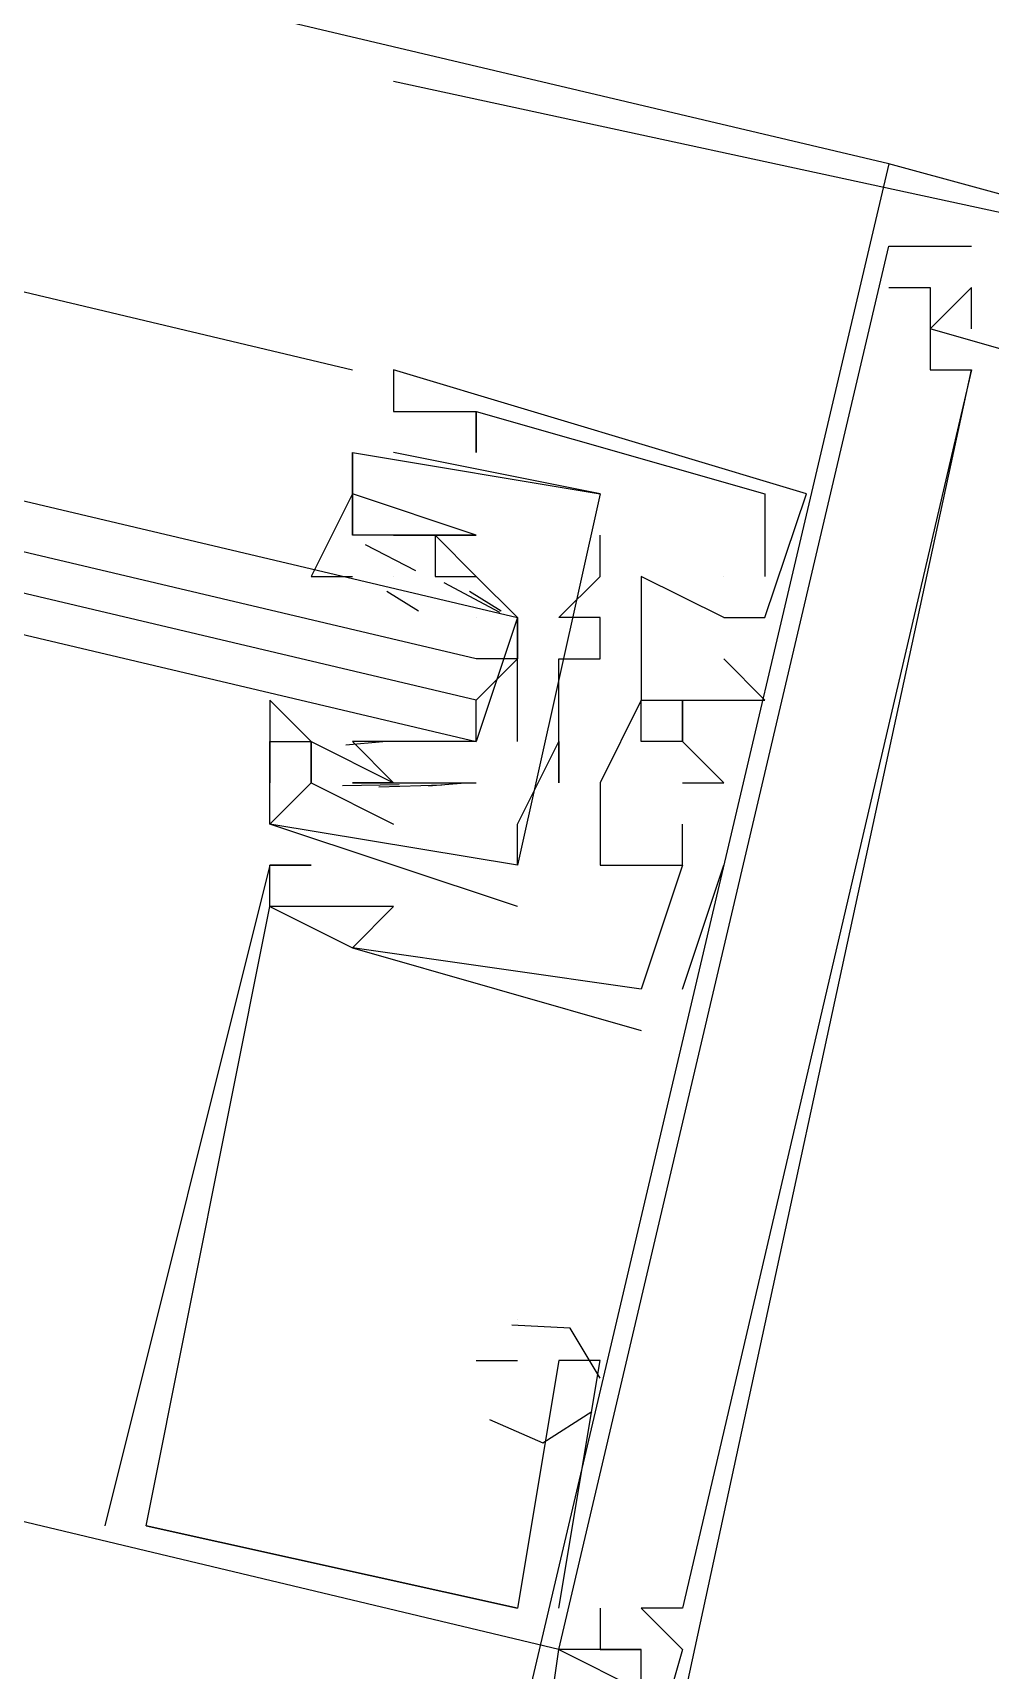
# Model space of a CAD drawing. Header units: feet. Extents: x -84 to 198, y -22 to 181.
# Drawn here: x 110.617 to 110.926, y 139.038 to 139.567 of the extents above; entities that cross this region are included whole.
import ezdxf

# ---------------------------------------------------------------- set-up
doc = ezdxf.new("R2010")
doc.units = ezdxf.units.FT
doc.layers.add('A-LINEA', color=7, linetype='CONTINUOUS')

msp = doc.modelspace()

# ---------------------------------------------------------------- linework, layer by layer
at = {"layer": 'A-LINEA'}
for p, q in [((110.8933, 139.5244), (103.7733, 141.2044)), ((110.8933, 139.5244), (103.7733, 141.2044)), ((109.0933, 139.8444), (110.72, 139.4578)), ((109.0933, 139.8444), (110.72, 139.4578)), ((110.7333, 139.5511), (111.2267, 139.4444)), ((110.7333, 139.5511), (111.2267, 139.4444)), ((110.8933, 139.5244), (110.8933, 139.5244)), ((110.8933, 139.5244), (110.8933, 139.5244)), ((110.8933, 139.5244), (110.8933, 139.5244)), ((110.8933, 139.5244), (110.8933, 139.5244)), ((110.8933, 139.5244), (110.8933, 139.5244)), ((110.8933, 139.5244), (110.8933, 139.5244)), ((110.8933, 139.4978), (110.92, 139.4978)), ((110.8933, 139.4978), (110.92, 139.4978)), ((110.8933, 139.4978), (110.92, 139.4978)), ((110.8933, 139.4978), (110.92, 139.4978)), ((110.8933, 139.4978), (110.92, 139.4978)), ((110.8933, 139.4978), (110.92, 139.4978)), ((110.9067, 139.4978), (110.9067, 139.4978)), ((110.9067, 139.4978), (110.9067, 139.4978)), ((110.9067, 139.4978), (110.9067, 139.4978)), ((110.9067, 139.4978), (110.9067, 139.4978)), ((110.9067, 139.4978), (110.9067, 139.4978)), ((110.9067, 139.4978), (110.9067, 139.4978)), ((110.9067, 139.4978), (110.9067, 139.4978)), ((110.9067, 139.4978), (110.9067, 139.4978)), ((110.92, 139.4978), (110.92, 139.4978)), ((110.92, 139.4978), (110.92, 139.4978)), ((110.92, 139.4978), (110.92, 139.4978)), ((110.92, 139.4978), (110.92, 139.4978)), ((110.92, 139.4978), (110.92, 139.4978)), ((110.92, 139.4978), (110.92, 139.4978)), ((110.8933, 139.4844), (110.8933, 139.4844)), ((110.8933, 139.4844), (110.8933, 139.4844)), ((110.8933, 139.4844), (110.8933, 139.4844)), ((110.8933, 139.4844), (110.8933, 139.4844)), ((110.9067, 139.4844), (110.9067, 139.4844)), ((110.9067, 139.4844), (110.9067, 139.4844)), ((110.9067, 139.4844), (110.9067, 139.4844)), ((110.9067, 139.4844), (110.9067, 139.4844)), ((110.9067, 139.4844), (110.9067, 139.4844)), ((110.9067, 139.4844), (110.9067, 139.4844)), ((110.9067, 139.4844), (110.9067, 139.4844)), ((110.9067, 139.4844), (110.9067, 139.4844)), ((110.92, 139.4844), (110.92, 139.4844)), ((110.92, 139.4844), (110.92, 139.4844)), ((110.92, 139.4844), (110.92, 139.4844)), ((110.92, 139.4844), (110.92, 139.4844)), ((110.92, 139.4844), (110.92, 139.4844)), ((110.92, 139.4844), (110.92, 139.4844)), ((110.92, 139.4844), (110.92, 139.4844)), ((110.92, 139.4844), (110.92, 139.4844)), ((110.92, 139.4844), (110.92, 139.4844)), ((110.92, 139.4844), (110.92, 139.4844)), ((110.92, 139.4844), (110.92, 139.4844)), ((110.92, 139.4844), (110.92, 139.4844)), ((110.92, 139.4844), (110.92, 139.4844)), ((110.92, 139.4844), (110.92, 139.4844)), ((110.92, 139.4844), (110.92, 139.4844)), ((110.92, 139.4844), (110.92, 139.4844)), ((110.9067, 139.4711), (110.9067, 139.4711)), ((110.9067, 139.4711), (110.9067, 139.4711)), ((110.9067, 139.4711), (110.9067, 139.4711)), ((110.9067, 139.4711), (110.9067, 139.4711)), ((110.9067, 139.4711), (110.9067, 139.4711)), ((110.9067, 139.4711), (110.9067, 139.4711)), ((110.9067, 139.4711), (110.9067, 139.4711)), ((110.9067, 139.4711), (110.9067, 139.4711)), ((110.9067, 139.4711), (110.9067, 139.4711)), ((110.9067, 139.4711), (110.9067, 139.4711)), ((110.92, 139.4711), (110.92, 139.4711)), ((110.92, 139.4711), (110.92, 139.4711)), ((110.92, 139.4711), (110.92, 139.4711)), ((110.92, 139.4711), (110.92, 139.4711)), ((110.92, 139.4711), (110.92, 139.4711)), ((110.92, 139.4711), (110.92, 139.4711)), ((110.7333, 139.4578), (110.7333, 139.4578)), ((110.7333, 139.4578), (110.7333, 139.4578)), ((110.7333, 139.4578), (110.7333, 139.4578)), ((110.7333, 139.4578), (110.7333, 139.4578)), ((110.7333, 139.4578), (110.7333, 139.4578)), ((110.7333, 139.4578), (110.7333, 139.4578)), ((110.9067, 139.4578), (110.9067, 139.4578)), ((110.9067, 139.4578), (110.9067, 139.4578)), ((110.9067, 139.4578), (110.9067, 139.4578)), ((110.9067, 139.4578), (110.9067, 139.4578)), ((110.92, 139.4578), (110.92, 139.4578)), ((110.92, 139.4578), (110.92, 139.4578)), ((110.92, 139.4578), (110.92, 139.4578)), ((110.92, 139.4578), (110.92, 139.4578)), ((110.92, 139.4578), (110.92, 139.4578)), ((110.92, 139.4578), (110.92, 139.4578)), ((110.92, 139.4578), (110.92, 139.4578)), ((110.92, 139.4578), (110.92, 139.4578)), ((110.7333, 139.4444), (110.7333, 139.4444)), ((110.7333, 139.4444), (110.7333, 139.4444)), ((110.7333, 139.4444), (110.7333, 139.4444)), ((110.7333, 139.4444), (110.7333, 139.4444)), ((110.7333, 139.4444), (110.7333, 139.4444)), ((110.7333, 139.4444), (110.7333, 139.4444)), ((110.76, 139.4444), (110.76, 139.4444)), ((110.76, 139.4444), (110.76, 139.4444)), ((110.76, 139.4444), (110.76, 139.4444)), ((110.76, 139.4444), (110.76, 139.4444)), ((110.76, 139.4444), (110.76, 139.4444)), ((110.76, 139.4444), (110.76, 139.4444)), ((110.76, 139.4444), (110.76, 139.4444)), ((110.76, 139.4444), (110.76, 139.4444)), ((110.76, 139.4444), (110.76, 139.4444)), ((110.76, 139.4444), (110.76, 139.4444)), ((110.76, 139.4444), (110.76, 139.4444)), ((110.76, 139.4444), (110.76, 139.4444)), ((110.76, 139.4444), (110.76, 139.4444)), ((110.76, 139.4444), (110.76, 139.4444)), ((110.76, 139.4444), (110.76, 139.4444)), ((110.76, 139.4444), (110.76, 139.4444)), ((110.76, 139.4444), (110.76, 139.4444)), ((110.76, 139.4444), (110.76, 139.4444)), ((110.72, 139.4311), (110.72, 139.4044)), ((110.72, 139.4311), (110.72, 139.4311)), ((110.72, 139.4311), (110.72, 139.4311)), ((110.72, 139.4311), (110.72, 139.4044)), ((110.72, 139.4311), (110.72, 139.4311)), ((110.72, 139.4311), (110.72, 139.4311)), ((110.72, 139.4311), (110.72, 139.4044)), ((110.72, 139.4311), (110.72, 139.4311)), ((110.72, 139.4311), (110.72, 139.4311)), ((110.72, 139.4311), (110.72, 139.4044)), ((110.72, 139.4311), (110.72, 139.4311)), ((110.72, 139.4311), (110.72, 139.4311)), ((110.8, 139.4178), (110.7333, 139.4311)), ((110.7333, 139.4311), (110.7333, 139.4311)), ((110.8, 139.4178), (110.7333, 139.4311)), ((110.7333, 139.4311), (110.7333, 139.4311)), ((110.8, 139.4178), (110.7333, 139.4311)), ((110.7333, 139.4311), (110.7333, 139.4311)), ((110.8, 139.4178), (110.7333, 139.4311)), ((110.7333, 139.4311), (110.7333, 139.4311)), ((110.76, 139.4311), (110.76, 139.4311)), ((110.76, 139.4311), (110.76, 139.4311)), ((110.76, 139.4311), (110.76, 139.4311)), ((110.76, 139.4311), (110.76, 139.4311)), ((110.76, 139.4311), (110.76, 139.4311)), ((110.76, 139.4311), (110.76, 139.4311)), ((110.76, 139.4311), (110.76, 139.4311)), ((110.76, 139.4311), (110.76, 139.4311)), ((110.76, 139.4311), (110.76, 139.4311)), ((110.76, 139.4311), (110.76, 139.4311)), ((110.76, 139.4311), (110.76, 139.4311)), ((110.76, 139.4311), (110.76, 139.4311)), ((110.72, 139.4178), (110.72, 139.4178)), ((110.72, 139.4178), (110.72, 139.4178)), ((110.72, 139.4178), (110.72, 139.4178)), ((110.72, 139.4178), (110.72, 139.4178)), ((110.8, 139.4178), (110.8, 139.4178)), ((110.8, 139.4178), (110.8, 139.4178)), ((110.8, 139.4178), (110.8, 139.4178)), ((110.8, 139.4178), (110.8, 139.4178)), ((110.8533, 139.4178), (110.8533, 139.4178)), ((110.8533, 139.4178), (110.8533, 139.4178)), ((110.8533, 139.4178), (110.8533, 139.4178)), ((110.8533, 139.4178), (110.8533, 139.4178)), ((110.8533, 139.4178), (110.8533, 139.4178)), ((110.8533, 139.4178), (110.8533, 139.4178)), ((110.8533, 139.4178), (110.8533, 139.4178)), ((110.8533, 139.4178), (110.8533, 139.4178)), ((110.8533, 139.4178), (110.8533, 139.4178)), ((110.8533, 139.4178), (110.8533, 139.4178)), ((110.8533, 139.4178), (110.8533, 139.4178)), ((110.8533, 139.4178), (110.8533, 139.4178)), ((110.8667, 139.4178), (110.8667, 139.4178)), ((110.8667, 139.4178), (110.8667, 139.4178)), ((110.8667, 139.4178), (110.8667, 139.4178)), ((110.8667, 139.4178), (110.8667, 139.4178)), ((110.8667, 139.4178), (110.8667, 139.4178)), ((110.8667, 139.4178), (110.8667, 139.4178)), ((110.72, 139.4044), (110.72, 139.4044)), ((110.72, 139.4044), (110.72, 139.4044)), ((110.72, 139.4044), (110.72, 139.4044)), ((110.72, 139.4044), (110.72, 139.4044)), ((110.7333, 139.4044), (110.7333, 139.4044)), ((110.7333, 139.4044), (110.7333, 139.4044)), ((110.7333, 139.4044), (110.7333, 139.4044)), ((110.7333, 139.4044), (110.7333, 139.4044)), ((110.7467, 139.4044), (110.7467, 139.4044)), ((110.7467, 139.4044), (110.7467, 139.4044)), ((110.7467, 139.4044), (110.7467, 139.4044)), ((110.7467, 139.4044), (110.7467, 139.4044)), ((110.7467, 139.4044), (110.7467, 139.4044)), ((110.7467, 139.4044), (110.7467, 139.4044)), ((110.7467, 139.4044), (110.7467, 139.4044)), ((110.7467, 139.4044), (110.7467, 139.4044)), ((110.7467, 139.4044), (110.7467, 139.4044)), ((110.7467, 139.4044), (110.7467, 139.4044)), ((110.7467, 139.4044), (110.7467, 139.4044)), ((110.7467, 139.4044), (110.7467, 139.4044)), ((110.76, 139.4044), (110.76, 139.4044)), ((110.76, 139.4044), (110.76, 139.4044)), ((110.76, 139.4044), (110.76, 139.4044)), ((110.76, 139.4044), (110.76, 139.4044)), ((110.76, 139.4044), (110.76, 139.4044)), ((110.76, 139.4044), (110.76, 139.4044)), ((110.76, 139.4044), (110.76, 139.4044)), ((110.76, 139.4044), (110.76, 139.4044)), ((110.8, 139.4044), (110.8, 139.4044)), ((110.8, 139.4044), (110.8, 139.4044)), ((110.8, 139.4044), (110.8, 139.4044)), ((110.8, 139.4044), (110.8, 139.4044)), ((110.7241, 139.4014), (110.7404, 139.393)), ((110.7241, 139.4014), (110.7404, 139.393)), ((110.72, 139.3911), (110.72, 139.3911)), ((110.72, 139.3911), (110.72, 139.3911)), ((110.72, 139.3911), (110.72, 139.3911)), ((110.72, 139.3911), (110.72, 139.3911)), ((110.7311, 139.3863), (110.7413, 139.38)), ((110.7311, 139.3863), (110.7413, 139.38)), ((110.7333, 139.3911), (110.7333, 139.3911)), ((110.7333, 139.3911), (110.7333, 139.3911)), ((110.7333, 139.3911), (110.7333, 139.3911)), ((110.7333, 139.3911), (110.7333, 139.3911)), ((110.7467, 139.3911), (110.7467, 139.3911)), ((110.7467, 139.3911), (110.7467, 139.3911)), ((110.7467, 139.3911), (110.7467, 139.3911)), ((110.7467, 139.3911), (110.7467, 139.3911)), ((110.7495, 139.3891), (110.7675, 139.3795)), ((110.7495, 139.3891), (110.7675, 139.3795)), ((110.7578, 139.3863), (110.768, 139.38)), ((110.7578, 139.3863), (110.768, 139.38)), ((110.8, 139.3911), (110.8, 139.3911)), ((110.8, 139.3911), (110.8, 139.3911)), ((110.8, 139.3911), (110.8, 139.3911)), ((110.8, 139.3911), (110.8, 139.3911)), ((110.8133, 139.3911), (110.8133, 139.3911)), ((110.8133, 139.3911), (110.8133, 139.3911)), ((110.8133, 139.3911), (110.8133, 139.3911)), ((110.8133, 139.3911), (110.8133, 139.3911)), ((110.8133, 139.3911), (110.8133, 139.3911)), ((110.8133, 139.3911), (110.8133, 139.3911)), ((110.84, 139.3911), (110.84, 139.3911)), ((110.84, 139.3911), (110.84, 139.3911)), ((110.84, 139.3911), (110.84, 139.3911)), ((110.84, 139.3911), (110.84, 139.3911)), ((110.84, 139.3911), (110.84, 139.3911)), ((110.84, 139.3911), (110.84, 139.3911)), ((110.8533, 139.3911), (110.8533, 139.3911)), ((110.8533, 139.3911), (110.8533, 139.3911)), ((110.8533, 139.3911), (110.8533, 139.3911)), ((110.8533, 139.3911), (110.8533, 139.3911)), ((110.8533, 139.3911), (110.8533, 139.3911)), ((110.8533, 139.3911), (110.8533, 139.3911)), ((110.76, 139.3778), (110.76, 139.3778)), ((110.76, 139.3778), (110.76, 139.3778)), ((110.7867, 139.3778), (110.7867, 139.3778)), ((110.7867, 139.3778), (110.7867, 139.3778)), ((110.7867, 139.3778), (110.7867, 139.3778)), ((110.7867, 139.3778), (110.7867, 139.3778)), ((110.8, 139.3778), (110.8, 139.3778)), ((110.8, 139.3778), (110.8, 139.3778)), ((110.8, 139.3778), (110.8, 139.3778)), ((110.8, 139.3778), (110.8, 139.3778)), ((110.8133, 139.3778), (110.8133, 139.3778)), ((110.8133, 139.3778), (110.8133, 139.3778)), ((110.8133, 139.3778), (110.8133, 139.3778)), ((110.8133, 139.3778), (110.8133, 139.3778)), ((110.8133, 139.3778), (110.8133, 139.3778)), ((110.8133, 139.3778), (110.8133, 139.3778)), ((110.84, 139.3778), (110.84, 139.3778)), ((110.84, 139.3778), (110.84, 139.3778)), ((110.84, 139.3778), (110.84, 139.3778)), ((110.84, 139.3778), (110.84, 139.3778)), ((110.84, 139.3778), (110.84, 139.3778)), ((110.84, 139.3778), (110.84, 139.3778)), ((110.84, 139.3778), (110.84, 139.3778)), ((110.84, 139.3778), (110.84, 139.3778)), ((110.84, 139.3778), (110.84, 139.3778)), ((110.84, 139.3778), (110.84, 139.3778)), ((110.84, 139.3778), (110.84, 139.3778)), ((110.84, 139.3778), (110.84, 139.3778)), ((110.8533, 139.3778), (110.8533, 139.3778)), ((110.8533, 139.3778), (110.8533, 139.3778)), ((110.8533, 139.3778), (110.8533, 139.3778)), ((110.8533, 139.3778), (110.8533, 139.3778)), ((110.8533, 139.3778), (110.8533, 139.3778)), ((110.8533, 139.3778), (110.8533, 139.3778)), ((110.7733, 139.3644), (110.76, 139.3511)), ((110.7733, 139.3644), (110.76, 139.3511)), ((110.7867, 139.3644), (110.7867, 139.3644)), ((110.7867, 139.3644), (110.7867, 139.3644)), ((110.7867, 139.3644), (110.7867, 139.3644)), ((110.7867, 139.3644), (110.7867, 139.3644)), ((110.8, 139.3644), (110.8, 139.3644)), ((110.8, 139.3644), (110.8, 139.3644)), ((110.8, 139.3644), (110.8, 139.3644)), ((110.8, 139.3644), (110.8, 139.3644)), ((110.84, 139.3644), (110.84, 139.3644)), ((110.84, 139.3644), (110.84, 139.3644)), ((110.84, 139.3644), (110.84, 139.3644)), ((110.84, 139.3644), (110.84, 139.3644)), ((110.84, 139.3644), (110.84, 139.3644)), ((110.84, 139.3644), (110.84, 139.3644)), ((110.7067, 139.3511), (110.7067, 139.3511)), ((110.7067, 139.3511), (110.7067, 139.3511)), ((110.8133, 139.3511), (110.8133, 139.3511)), ((110.8133, 139.3511), (110.8133, 139.3511)), ((110.8133, 139.3511), (110.8133, 139.3511)), ((110.8133, 139.3511), (110.8133, 139.3511)), ((110.8133, 139.3511), (110.8133, 139.3511)), ((110.8133, 139.3511), (110.8133, 139.3511)), ((110.8267, 139.3511), (110.8267, 139.3511)), ((110.8267, 139.3511), (110.8267, 139.3511)), ((110.8267, 139.3511), (110.8267, 139.3511)), ((110.8267, 139.3511), (110.8267, 139.3511)), ((110.8267, 139.3511), (110.8267, 139.3511)), ((110.8267, 139.3511), (110.8267, 139.3511)), ((110.84, 139.3511), (110.84, 139.3511)), ((110.84, 139.3511), (110.84, 139.3511)), ((110.84, 139.3511), (110.84, 139.3511)), ((110.84, 139.3511), (110.84, 139.3511)), ((110.84, 139.3511), (110.84, 139.3511)), ((110.84, 139.3511), (110.84, 139.3511)), ((110.8533, 139.3511), (110.8533, 139.3511)), ((110.8533, 139.3511), (110.8533, 139.3511)), ((110.8533, 139.3511), (110.8533, 139.3511)), ((110.8533, 139.3511), (110.8533, 139.3511)), ((110.8533, 139.3511), (110.8533, 139.3511)), ((110.8533, 139.3511), (110.8533, 139.3511)), ((110.6933, 139.3378), (110.6933, 139.3378)), ((110.6933, 139.3378), (110.6933, 139.3378)), ((110.6933, 139.3378), (110.6933, 139.3378)), ((110.6933, 139.3378), (110.6933, 139.3378)), ((110.7067, 139.3378), (110.7067, 139.3378)), ((110.7067, 139.3378), (110.7067, 139.3378)), ((110.7067, 139.3378), (110.7067, 139.3378)), ((110.7067, 139.3378), (110.7067, 139.3378)), ((110.7298, 139.3376), (110.7179, 139.3366)), ((110.7298, 139.3376), (110.7179, 139.3366)), ((110.72, 139.3378), (110.72, 139.3378)), ((110.7333, 139.3378), (110.72, 139.3378)), ((110.72, 139.3378), (110.72, 139.3378)), ((110.72, 139.3378), (110.72, 139.3378)), ((110.72, 139.3378), (110.72, 139.3378)), ((110.7333, 139.3378), (110.72, 139.3378)), ((110.72, 139.3378), (110.72, 139.3378)), ((110.72, 139.3378), (110.72, 139.3378)), ((110.7467, 139.3378), (110.7467, 139.3378)), ((110.7467, 139.3378), (110.7467, 139.3378)), ((110.76, 139.3378), (110.76, 139.3378)), ((110.76, 139.3378), (110.76, 139.3378)), ((110.7867, 139.3378), (110.7867, 139.3378)), ((110.7867, 139.3378), (110.7867, 139.3378)), ((110.7867, 139.3378), (110.7867, 139.3378)), ((110.7867, 139.3378), (110.7867, 139.3378)), ((110.7867, 139.3378), (110.7867, 139.3378)), ((110.7867, 139.3378), (110.7867, 139.3378)), ((110.7867, 139.3378), (110.7867, 139.3378)), ((110.7867, 139.3378), (110.7867, 139.3378)), ((110.8267, 139.3378), (110.8267, 139.3378)), ((110.8267, 139.3378), (110.8267, 139.3378)), ((110.8267, 139.3378), (110.8267, 139.3378)), ((110.8267, 139.3378), (110.8267, 139.3378)), ((110.8267, 139.3378), (110.8267, 139.3378)), ((110.8267, 139.3378), (110.8267, 139.3378)), ((110.7067, 139.3244), (110.7067, 139.3244)), ((110.7067, 139.3244), (110.7067, 139.3244)), ((110.7067, 139.3244), (110.7067, 139.3244)), ((110.7067, 139.3244), (110.7067, 139.3244)), ((110.7351, 139.3237), (110.7168, 139.3234)), ((110.7351, 139.3237), (110.7168, 139.3234)), ((110.72, 139.3244), (110.72, 139.3244)), ((110.72, 139.3244), (110.72, 139.3244)), ((110.72, 139.3244), (110.72, 139.3244)), ((110.72, 139.3244), (110.72, 139.3244)), ((110.7489, 139.3236), (110.7285, 139.323)), ((110.7489, 139.3236), (110.7285, 139.323)), ((110.7333, 139.3244), (110.7333, 139.3244)), ((110.7333, 139.3244), (110.7333, 139.3244)), ((110.7333, 139.3244), (110.7333, 139.3244)), ((110.7333, 139.3244), (110.7333, 139.3244)), ((110.7333, 139.3244), (110.7333, 139.3244)), ((110.7333, 139.3244), (110.7333, 139.3244)), ((110.7333, 139.3244), (110.7333, 139.3244)), ((110.7333, 139.3244), (110.7333, 139.3244)), ((110.7564, 139.3243), (110.7446, 139.3233)), ((110.7564, 139.3243), (110.7446, 139.3233)), ((110.7867, 139.3244), (110.7867, 139.3244)), ((110.7867, 139.3244), (110.7867, 139.3244)), ((110.7867, 139.3244), (110.7867, 139.3244)), ((110.7867, 139.3244), (110.7867, 139.3244)), ((110.8, 139.3244), (110.8, 139.3244)), ((110.8, 139.3244), (110.8, 139.3244)), ((110.8, 139.3244), (110.8, 139.3244)), ((110.8, 139.3244), (110.8, 139.3244)), ((110.8, 139.3244), (110.8, 139.3244)), ((110.8, 139.3244), (110.8, 139.3244)), ((110.8267, 139.3244), (110.8267, 139.3244)), ((110.8267, 139.3244), (110.8267, 139.3244)), ((110.8267, 139.3244), (110.8267, 139.3244)), ((110.8267, 139.3244), (110.8267, 139.3244)), ((110.8267, 139.3244), (110.8267, 139.3244)), ((110.8267, 139.3244), (110.8267, 139.3244)), ((110.84, 139.3244), (110.84, 139.3244)), ((110.84, 139.3244), (110.84, 139.3244)), ((110.84, 139.3244), (110.84, 139.3244)), ((110.84, 139.3244), (110.84, 139.3244)), ((110.84, 139.3244), (110.84, 139.3244)), ((110.84, 139.3244), (110.84, 139.3244)), ((110.6933, 139.3111), (110.6933, 139.3111)), ((110.6933, 139.3111), (110.6933, 139.3111)), ((110.6933, 139.3111), (110.6933, 139.3111)), ((110.6933, 139.3111), (110.6933, 139.3111)), ((110.6933, 139.3111), (110.6933, 139.3111)), ((110.6933, 139.3111), (110.6933, 139.3111)), ((110.6933, 139.3111), (110.6933, 139.3111)), ((110.6933, 139.3111), (110.6933, 139.3111)), ((110.7333, 139.3111), (110.7333, 139.3111)), ((110.7333, 139.3111), (110.7333, 139.3111)), ((110.7333, 139.3111), (110.7333, 139.3111)), ((110.7333, 139.3111), (110.7333, 139.3111)), ((110.7733, 139.3111), (110.7733, 139.3111)), ((110.7733, 139.3111), (110.7733, 139.3111)), ((110.7733, 139.3111), (110.7733, 139.3111)), ((110.7733, 139.3111), (110.7733, 139.3111)), ((110.8267, 139.3111), (110.8267, 139.3111)), ((110.8267, 139.3111), (110.8267, 139.3111)), ((110.8267, 139.3111), (110.8267, 139.3111)), ((110.8267, 139.3111), (110.8267, 139.3111)), ((110.8267, 139.3111), (110.8267, 139.3111)), ((110.8267, 139.3111), (110.8267, 139.3111)), ((110.6933, 139.2978), (110.6933, 139.2978)), ((110.6933, 139.2978), (110.6933, 139.2978)), ((110.6933, 139.2978), (110.6933, 139.2978)), ((110.6933, 139.2978), (110.6933, 139.2978)), ((110.6933, 139.2978), (110.6933, 139.2978)), ((110.6933, 139.2978), (110.6933, 139.2978)), ((110.6933, 139.2978), (110.6933, 139.2978)), ((110.6933, 139.2978), (110.6933, 139.2978)), ((110.6933, 139.2978), (110.6933, 139.2978)), ((110.6933, 139.2978), (110.6933, 139.2978)), ((110.6933, 139.2978), (110.6933, 139.2978)), ((110.6933, 139.2978), (110.6933, 139.2978)), ((110.7067, 139.2978), (110.7067, 139.2978)), ((110.7067, 139.2978), (110.7067, 139.2978)), ((110.7067, 139.2978), (110.7067, 139.2978)), ((110.7067, 139.2978), (110.7067, 139.2978)), ((110.7067, 139.2978), (110.7067, 139.2978)), ((110.7067, 139.2978), (110.7067, 139.2978)), ((110.7733, 139.2978), (110.7733, 139.2978)), ((110.7733, 139.2978), (110.7733, 139.2978)), ((110.7733, 139.2978), (110.7733, 139.2978)), ((110.7733, 139.2978), (110.7733, 139.2978)), ((110.7733, 139.2978), (110.7733, 139.2978)), ((110.7733, 139.2978), (110.7733, 139.2978)), ((110.7733, 139.2978), (110.7733, 139.2978)), ((110.7733, 139.2978), (110.7733, 139.2978)), ((110.8, 139.2978), (110.8, 139.2978)), ((110.8, 139.2978), (110.8, 139.2978)), ((110.8, 139.2978), (110.8, 139.2978)), ((110.8, 139.2978), (110.8, 139.2978)), ((110.8, 139.2978), (110.8, 139.2978)), ((110.8, 139.2978), (110.8, 139.2978)), ((110.8267, 139.2578), (110.84, 139.2978)), ((110.8267, 139.2978), (110.8267, 139.2978)), ((110.8267, 139.2978), (110.8267, 139.2978)), ((110.8267, 139.2578), (110.84, 139.2978)), ((110.8267, 139.2978), (110.8267, 139.2978)), ((110.8267, 139.2978), (110.8267, 139.2978)), ((110.8267, 139.2578), (110.84, 139.2978)), ((110.8267, 139.2978), (110.8267, 139.2978)), ((110.8267, 139.2978), (110.8267, 139.2978)), ((110.8267, 139.2578), (110.84, 139.2978)), ((110.8267, 139.2978), (110.8267, 139.2978)), ((110.8267, 139.2978), (110.8267, 139.2978)), ((110.8267, 139.2578), (110.84, 139.2978)), ((110.8267, 139.2978), (110.8267, 139.2978)), ((110.8267, 139.2978), (110.8267, 139.2978)), ((110.8267, 139.2578), (110.84, 139.2978)), ((110.8267, 139.2978), (110.8267, 139.2978)), ((110.8267, 139.2978), (110.8267, 139.2978)), ((110.84, 139.2978), (110.84, 139.2978)), ((110.84, 139.2978), (110.84, 139.2978)), ((110.84, 139.2978), (110.84, 139.2978)), ((110.84, 139.2978), (110.84, 139.2978)), ((110.84, 139.2978), (110.84, 139.2978)), ((110.84, 139.2978), (110.84, 139.2978)), ((110.6933, 139.2844), (110.6933, 139.2844)), ((110.6933, 139.2844), (110.6933, 139.2844)), ((110.6933, 139.2844), (110.6933, 139.2844)), ((110.6933, 139.2844), (110.6933, 139.2844)), ((110.6933, 139.2844), (110.6933, 139.2844)), ((110.6933, 139.2844), (110.6933, 139.2844)), ((110.6933, 139.2844), (110.6933, 139.2844)), ((110.6933, 139.2844), (110.6933, 139.2844)), ((110.6933, 139.2844), (110.6933, 139.2844)), ((110.6933, 139.2844), (110.6933, 139.2844)), ((110.6933, 139.2844), (110.6933, 139.2844)), ((110.6933, 139.2844), (110.6933, 139.2844)), ((110.72, 139.2844), (110.72, 139.2844)), ((110.72, 139.2844), (110.72, 139.2844)), ((110.72, 139.2844), (110.72, 139.2844)), ((110.72, 139.2844), (110.72, 139.2844)), ((110.72, 139.2844), (110.72, 139.2844)), ((110.72, 139.2844), (110.72, 139.2844)), ((110.7333, 139.2844), (110.7333, 139.2844)), ((110.7333, 139.2844), (110.7333, 139.2844)), ((110.7333, 139.2844), (110.7333, 139.2844)), ((110.7333, 139.2844), (110.7333, 139.2844)), ((110.7333, 139.2844), (110.7333, 139.2844)), ((110.7333, 139.2844), (110.7333, 139.2844)), ((110.7733, 139.2844), (110.7733, 139.2844)), ((110.7733, 139.2844), (110.7733, 139.2844)), ((110.7733, 139.2844), (110.7733, 139.2844)), ((110.7733, 139.2844), (110.7733, 139.2844)), ((110.72, 139.2711), (110.72, 139.2711)), ((110.72, 139.2711), (110.72, 139.2711)), ((110.72, 139.2711), (110.72, 139.2711)), ((110.72, 139.2711), (110.72, 139.2711)), ((110.72, 139.2711), (110.72, 139.2711)), ((110.72, 139.2711), (110.72, 139.2711)), ((110.72, 139.2711), (110.72, 139.2711)), ((110.72, 139.2711), (110.72, 139.2711)), ((110.72, 139.2711), (110.72, 139.2711)), ((110.72, 139.2711), (110.72, 139.2711)), ((110.72, 139.2711), (110.72, 139.2711)), ((110.72, 139.2711), (110.72, 139.2711)), ((110.8133, 139.2578), (110.8133, 139.2578)), ((110.8133, 139.2578), (110.8133, 139.2578)), ((110.8133, 139.2578), (110.8133, 139.2578)), ((110.8133, 139.2578), (110.8133, 139.2578)), ((110.8133, 139.2578), (110.8133, 139.2578)), ((110.8133, 139.2578), (110.8133, 139.2578)), ((110.8133, 139.2578), (110.8133, 139.2578)), ((110.8133, 139.2578), (110.8133, 139.2578)), ((110.8133, 139.2578), (110.8133, 139.2578)), ((110.8133, 139.2578), (110.8133, 139.2578)), ((110.8133, 139.2578), (110.8133, 139.2578)), ((110.8133, 139.2578), (110.8133, 139.2578)), ((110.8267, 139.2578), (110.8267, 139.2578)), ((110.8267, 139.2578), (110.8267, 139.2578)), ((110.8267, 139.2578), (110.8267, 139.2578)), ((110.8267, 139.2578), (110.8267, 139.2578)), ((110.8267, 139.2578), (110.8267, 139.2578)), ((110.8267, 139.2578), (110.8267, 139.2578)), ((110.8133, 139.2444), (110.8133, 139.2444)), ((110.8133, 139.2444), (110.8133, 139.2444)), ((110.8133, 139.2444), (110.8133, 139.2444)), ((110.8133, 139.2444), (110.8133, 139.2444)), ((110.8133, 139.2444), (110.8133, 139.2444)), ((110.8133, 139.2444), (110.8133, 139.2444)), ((110.7733, 139.1511), (110.7733, 139.1511)), ((110.7733, 139.1511), (110.7733, 139.1511)), ((110.7733, 139.1511), (110.7733, 139.1511)), ((110.7733, 139.1511), (110.7733, 139.1511)), ((110.7733, 139.1511), (110.7733, 139.1511)), ((110.7733, 139.1511), (110.7733, 139.1511)), ((110.7733, 139.1511), (110.7733, 139.1511)), ((110.7733, 139.1511), (110.7733, 139.1511)), ((110.7733, 139.1511), (110.7733, 139.1511)), ((110.7733, 139.1511), (110.7733, 139.1511)), ((110.7733, 139.1511), (110.7733, 139.1511)), ((110.7733, 139.1511), (110.7733, 139.1511)), ((110.76, 139.1378), (110.76, 139.1378)), ((110.76, 139.1378), (110.76, 139.1378)), ((110.76, 139.1378), (110.76, 139.1378)), ((110.76, 139.1378), (110.76, 139.1378)), ((110.76, 139.1378), (110.76, 139.1378)), ((110.76, 139.1378), (110.76, 139.1378)), ((110.7733, 139.1378), (110.7733, 139.1378)), ((110.7733, 139.1378), (110.7733, 139.1378)), ((110.7733, 139.1378), (110.7733, 139.1378)), ((110.7733, 139.1378), (110.7733, 139.1378)), ((110.7733, 139.1378), (110.7733, 139.1378)), ((110.7733, 139.1378), (110.7733, 139.1378)), ((110.7867, 139.1378), (110.7867, 139.1378)), ((110.7867, 139.1378), (110.7867, 139.1378)), ((110.7867, 139.1378), (110.7867, 139.1378)), ((110.7867, 139.1378), (110.7867, 139.1378)), ((110.7867, 139.1378), (110.7867, 139.1378)), ((110.7867, 139.1378), (110.7867, 139.1378)), ((110.7867, 139.1378), (110.7867, 139.1378)), ((110.7867, 139.1378), (110.7867, 139.1378)), ((110.7867, 139.1378), (110.7867, 139.1378)), ((110.7867, 139.1378), (110.7867, 139.1378)), ((110.7867, 139.1378), (110.7867, 139.1378)), ((110.7867, 139.1378), (110.7867, 139.1378)), ((110.8, 139.1378), (110.8, 139.1378)), ((110.8, 139.1378), (110.8, 139.1378)), ((110.8, 139.1378), (110.8, 139.1378)), ((110.8, 139.1378), (110.8, 139.1378)), ((110.8, 139.1378), (110.8, 139.1378)), ((110.8, 139.1378), (110.8, 139.1378)), ((110.64, 139.0844), (110.64, 139.0844)), ((110.64, 139.0844), (110.64, 139.0844)), ((110.64, 139.0844), (110.64, 139.0844)), ((110.64, 139.0844), (110.64, 139.0844)), ((110.64, 139.0844), (110.64, 139.0844)), ((110.64, 139.0844), (110.64, 139.0844)), ((110.6533, 139.0844), (110.7733, 139.0578)), ((110.6533, 139.0844), (110.6533, 139.0844)), ((110.6533, 139.0844), (110.6533, 139.0844)), ((110.6533, 139.0844), (110.7733, 139.0578)), ((110.6533, 139.0844), (110.6533, 139.0844)), ((110.6533, 139.0844), (110.6533, 139.0844)), ((110.6533, 139.0844), (110.7733, 139.0578)), ((110.6533, 139.0844), (110.6533, 139.0844)), ((110.6533, 139.0844), (110.6533, 139.0844)), ((110.6533, 139.0844), (110.7733, 139.0578)), ((110.6533, 139.0844), (110.6533, 139.0844)), ((110.6533, 139.0844), (110.6533, 139.0844)), ((110.6533, 139.0844), (110.7733, 139.0578)), ((110.6533, 139.0844), (110.6533, 139.0844)), ((110.6533, 139.0844), (110.6533, 139.0844)), ((110.6533, 139.0844), (110.7733, 139.0578)), ((110.6533, 139.0844), (110.6533, 139.0844)), ((110.6533, 139.0844), (110.6533, 139.0844)), ((110.7733, 139.0578), (110.7733, 139.0578)), ((110.7733, 139.0578), (110.7733, 139.0578)), ((110.7733, 139.0578), (110.7733, 139.0578)), ((110.7733, 139.0578), (110.7733, 139.0578)), ((110.7733, 139.0578), (110.7733, 139.0578)), ((110.7733, 139.0578), (110.7733, 139.0578)), ((110.7733, 139.0578), (110.7733, 139.0578)), ((110.7733, 139.0578), (110.7733, 139.0578)), ((110.7733, 139.0578), (110.7733, 139.0578)), ((110.7733, 139.0578), (110.7733, 139.0578)), ((110.7733, 139.0578), (110.7733, 139.0578)), ((110.7733, 139.0578), (110.7733, 139.0578)), ((110.7867, 139.0578), (110.7867, 139.0578)), ((110.7867, 139.0578), (110.7867, 139.0578)), ((110.7867, 139.0578), (110.7867, 139.0578)), ((110.7867, 139.0578), (110.7867, 139.0578)), ((110.7867, 139.0578), (110.7867, 139.0578)), ((110.7867, 139.0578), (110.7867, 139.0578)), ((110.8, 139.0578), (110.8, 139.0578)), ((110.8, 139.0578), (110.8, 139.0578)), ((110.8, 139.0578), (110.8, 139.0578)), ((110.8, 139.0578), (110.8, 139.0578)), ((110.8133, 139.0578), (110.8133, 139.0578)), ((110.8133, 139.0578), (110.8133, 139.0578)), ((110.8133, 139.0578), (110.8133, 139.0578)), ((110.8133, 139.0578), (110.8133, 139.0578)), ((110.8133, 139.0578), (110.8133, 139.0578)), ((110.8133, 139.0578), (110.8133, 139.0578)), ((110.8133, 139.0578), (110.8133, 139.0578)), ((110.8133, 139.0578), (110.8133, 139.0578)), ((110.8267, 139.0578), (110.8267, 139.0578)), ((110.8267, 139.0578), (110.8267, 139.0578)), ((110.8267, 139.0578), (110.8267, 139.0578)), ((110.8267, 139.0578), (110.8267, 139.0578)), ((110.7867, 139.0444), (110.7867, 139.0444)), ((110.7867, 139.0444), (110.7867, 139.0444)), ((110.7867, 139.0444), (110.7867, 139.0444)), ((110.7867, 139.0444), (110.7867, 139.0444)), ((110.7867, 139.0444), (110.7867, 139.0444)), ((110.7867, 139.0444), (110.7867, 139.0444)), ((110.7867, 139.0444), (110.7867, 139.0444)), ((110.7867, 139.0444), (110.7867, 139.0444)), ((110.7867, 139.0444), (110.7867, 139.0444)), ((110.7867, 139.0444), (110.7867, 139.0444)), ((110.7867, 139.0444), (110.7867, 139.0444)), ((110.7867, 139.0444), (110.7867, 139.0444)), ((110.8, 139.0444), (110.8, 139.0444)), ((110.8, 139.0444), (110.8, 139.0444)), ((110.8, 139.0444), (110.8, 139.0444)), ((110.8, 139.0444), (110.8, 139.0444)), ((110.8133, 139.0444), (110.8133, 139.0444)), ((110.8133, 139.0444), (110.8133, 139.0444)), ((110.8133, 139.0444), (110.8133, 139.0444)), ((110.8133, 139.0444), (110.8133, 139.0444)), ((110.8133, 139.0444), (110.8133, 139.0444)), ((110.8133, 139.0444), (110.8133, 139.0444)), ((110.8133, 139.0444), (110.8133, 139.0444)), ((110.8133, 139.0444), (110.8133, 139.0444)), ((110.8133, 139.0444), (110.8133, 139.0444)), ((110.8133, 139.0444), (110.8133, 139.0444)), ((110.8267, 139.0444), (110.8267, 139.0444)), ((110.8267, 139.0444), (110.8267, 139.0444)), ((110.8267, 139.0444), (110.8267, 139.0444)), ((110.8267, 139.0444), (110.8267, 139.0444))]:
    msp.add_line(p, q, dxfattribs=at)
for points in [[(110.7867, 139.0444), (109, 139.4711), (107.3333, 139.8578)], [(110.7867, 139.0444), (109, 139.4711), (107.3333, 139.8578)], [(109.08, 139.7778), (110.7733, 139.3778), (110.7733, 139.3644), (110.76, 139.3644), (109.0667, 139.7644)], [(109.08, 139.7778), (110.7733, 139.3778), (110.7733, 139.3644), (110.76, 139.3644), (109.0667, 139.7644)], [(109.0667, 139.7378), (110.76, 139.3378), (110.76, 139.3511), (109.0667, 139.7511)], [(109.0667, 139.7378), (110.76, 139.3378), (110.76, 139.3511), (109.0667, 139.7511)], [(111.04, 139.4711), (111.04, 139.4711), (111.04, 139.4578), (111.04, 139.4844), (110.8933, 139.5244), (110.7333, 138.8444)], [(111.04, 139.4711), (111.04, 139.4711), (111.04, 139.4578), (111.04, 139.4844), (110.8933, 139.5244), (110.7333, 138.8444)], [(111.04, 139.4711), (111.04, 139.4711), (111.04, 139.4578), (111.04, 139.4844), (110.8933, 139.5244), (110.7333, 138.8444)], [(111.04, 139.4711), (111.04, 139.4711), (111.04, 139.4578), (111.04, 139.4844), (110.8933, 139.5244), (110.7333, 138.8444)], [(111.04, 139.4711), (111.04, 139.4711), (111.04, 139.4578), (111.04, 139.4844), (110.8933, 139.5244), (110.7333, 138.8444)], [(111.04, 139.4711), (111.04, 139.4711), (111.04, 139.4578), (111.04, 139.4844), (110.8933, 139.5244), (110.7333, 138.8444)], [(110.8267, 138.9378), (110.7733, 138.9511), (110.7867, 139.0444), (110.8133, 139.0311), (110.8133, 139.0444), (110.7867, 139.0444), (110.8933, 139.4978)], [(110.8267, 138.9378), (110.7733, 138.9511), (110.7867, 139.0444), (110.8133, 139.0311), (110.8133, 139.0444), (110.7867, 139.0444), (110.8933, 139.4978)], [(110.8267, 138.9378), (110.7733, 138.9511), (110.7867, 139.0444), (110.8133, 139.0311), (110.8133, 139.0444), (110.7867, 139.0444), (110.8933, 139.4978)], [(110.8267, 138.9378), (110.7733, 138.9511), (110.7867, 139.0444), (110.8133, 139.0311), (110.8133, 139.0444), (110.7867, 139.0444), (110.8933, 139.4978)], [(110.8267, 138.9378), (110.7733, 138.9511), (110.7867, 139.0444), (110.8133, 139.0311), (110.8133, 139.0444), (110.7867, 139.0444), (110.8933, 139.4978)], [(110.8267, 138.9378), (110.7733, 138.9511), (110.7867, 139.0444), (110.8133, 139.0311), (110.8133, 139.0444), (110.7867, 139.0444), (110.8933, 139.4978)], [(110.8933, 139.4844), (110.9067, 139.4844), (110.9067, 139.4578), (110.92, 139.4578), (110.8267, 139.0578), (110.8133, 139.0578)], [(110.8933, 139.4844), (110.9067, 139.4844), (110.9067, 139.4578), (110.92, 139.4578), (110.8267, 139.0578), (110.8133, 139.0578)], [(110.8933, 139.4844), (110.9067, 139.4844), (110.9067, 139.4578), (110.92, 139.4578), (110.8267, 139.0578), (110.8133, 139.0578)], [(110.8933, 139.4844), (110.9067, 139.4844), (110.9067, 139.4578), (110.92, 139.4578), (110.8267, 139.0578), (110.8133, 139.0578)], [(111, 139.4444), (110.9067, 139.4711), (110.92, 139.4844)], [(110.92, 139.4711), (110.92, 139.4844), (110.9067, 139.4711)], [(111, 139.4444), (110.9067, 139.4711), (110.92, 139.4844)], [(110.92, 139.4711), (110.92, 139.4844), (110.9067, 139.4711)], [(110.92, 139.4711), (110.92, 139.4844), (110.9067, 139.4711)], [(111, 139.4444), (110.9067, 139.4711), (110.92, 139.4844)], [(110.92, 139.4711), (110.92, 139.4844), (110.9067, 139.4711)], [(111, 139.4444), (110.9067, 139.4711), (110.92, 139.4844)], [(110.92, 139.4711), (110.92, 139.4844), (110.9067, 139.4711)], [(110.92, 139.4711), (110.92, 139.4844), (110.9067, 139.4711)], [(110.8667, 139.4178), (110.7333, 139.4578), (110.7333, 139.4444), (110.76, 139.4444), (110.76, 139.4311), (110.76, 139.4444), (110.76, 139.4311), (110.76, 139.4444), (110.8533, 139.4178), (110.8533, 139.3911)], [(110.8667, 139.4178), (110.7333, 139.4578), (110.7333, 139.4444), (110.76, 139.4444), (110.76, 139.4311), (110.76, 139.4444), (110.76, 139.4311), (110.76, 139.4444), (110.8533, 139.4178), (110.8533, 139.3911)], [(110.8667, 139.4178), (110.7333, 139.4578), (110.7333, 139.4444), (110.76, 139.4444), (110.76, 139.4311), (110.76, 139.4444), (110.76, 139.4311), (110.76, 139.4444), (110.8533, 139.4178), (110.8533, 139.3911)], [(110.8667, 139.4178), (110.7333, 139.4578), (110.7333, 139.4444), (110.76, 139.4444), (110.76, 139.4311), (110.76, 139.4444), (110.76, 139.4311), (110.76, 139.4444), (110.8533, 139.4178), (110.8533, 139.3911)], [(110.8667, 139.4178), (110.7333, 139.4578), (110.7333, 139.4444), (110.76, 139.4444), (110.76, 139.4311), (110.76, 139.4444), (110.76, 139.4311), (110.76, 139.4444), (110.8533, 139.4178), (110.8533, 139.3911)], [(110.8667, 139.4178), (110.7333, 139.4578), (110.7333, 139.4444), (110.76, 139.4444), (110.76, 139.4311), (110.76, 139.4444), (110.76, 139.4311), (110.76, 139.4444), (110.8533, 139.4178), (110.8533, 139.3911)], [(110.7733, 138.9511), (110.8, 138.9511), (110.8133, 138.9511), (110.88, 138.9378), (110.88, 138.9244), (110.8933, 138.9378), (110.8933, 138.9378), (110.8133, 138.9644), (110.92, 139.4578)], [(110.7733, 138.9511), (110.8, 138.9511), (110.8133, 138.9511), (110.88, 138.9378), (110.88, 138.9244), (110.8933, 138.9378), (110.8933, 138.9378), (110.8133, 138.9644), (110.92, 139.4578)], [(110.7733, 138.9511), (110.8, 138.9511), (110.8133, 138.9511), (110.88, 138.9378), (110.88, 138.9244), (110.8933, 138.9378), (110.8933, 138.9378), (110.8133, 138.9644), (110.92, 139.4578)], [(110.7733, 138.9511), (110.8, 138.9511), (110.8133, 138.9511), (110.88, 138.9378), (110.88, 138.9244), (110.8933, 138.9378), (110.8933, 138.9378), (110.8133, 138.9644), (110.92, 139.4578)], [(110.76, 139.4044), (110.72, 139.4178), (110.72, 139.4311), (110.8, 139.4178)], [(110.76, 139.4044), (110.72, 139.4178), (110.72, 139.4311), (110.8, 139.4178)], [(110.76, 139.4044), (110.72, 139.4178), (110.72, 139.4311), (110.8, 139.4178)], [(110.76, 139.4044), (110.72, 139.4178), (110.72, 139.4311), (110.8, 139.4178)], [(110.8, 139.4178), (110.7733, 139.2978), (110.6933, 139.3111), (110.7067, 139.3244), (110.7333, 139.3111)], [(110.8, 139.4178), (110.7733, 139.2978), (110.6933, 139.3111), (110.7067, 139.3244), (110.7333, 139.3111)], [(110.8, 139.4178), (110.7733, 139.2978), (110.6933, 139.3111), (110.7067, 139.3244), (110.7333, 139.3111)], [(110.8, 139.4178), (110.7733, 139.2978), (110.6933, 139.3111), (110.7067, 139.3244), (110.7333, 139.3111)], [(110.7733, 139.3378), (110.7733, 139.3778), (110.76, 139.3911), (110.7467, 139.4044), (110.7333, 139.4044), (110.72, 139.4044), (110.72, 139.4178), (110.7067, 139.3911), (110.72, 139.3911)], [(110.7733, 139.3378), (110.7733, 139.3778), (110.76, 139.3911), (110.7467, 139.4044), (110.7333, 139.4044), (110.72, 139.4044), (110.72, 139.4178), (110.7067, 139.3911), (110.72, 139.3911)], [(110.84, 139.3778), (110.8533, 139.3778), (110.8533, 139.3778), (110.8667, 139.4178)], [(110.84, 139.3778), (110.8533, 139.3778), (110.8533, 139.3778), (110.8667, 139.4178)], [(110.84, 139.3778), (110.8533, 139.3778), (110.8533, 139.3778), (110.8667, 139.4178)], [(110.84, 139.3778), (110.8533, 139.3778), (110.8533, 139.3778), (110.8667, 139.4178)], [(110.84, 139.3778), (110.8533, 139.3778), (110.8533, 139.3778), (110.8667, 139.4178)], [(110.84, 139.3778), (110.8533, 139.3778), (110.8533, 139.3778), (110.8667, 139.4178)], [(110.7333, 139.4044), (110.7467, 139.4044), (110.76, 139.4044), (110.7467, 139.4044), (110.7467, 139.3911)], [(110.7333, 139.4044), (110.7467, 139.4044), (110.76, 139.4044), (110.7467, 139.4044), (110.7467, 139.3911)], [(110.7333, 139.4044), (110.7467, 139.4044), (110.76, 139.4044), (110.7467, 139.4044), (110.7467, 139.3911)], [(110.7333, 139.4044), (110.7467, 139.4044), (110.76, 139.4044), (110.7467, 139.4044), (110.7467, 139.3911)], [(110.7733, 139.2978), (110.7733, 139.3111), (110.7867, 139.3378), (110.7867, 139.3244), (110.7867, 139.3378), (110.7867, 139.3644), (110.8, 139.3644), (110.8, 139.3778), (110.7867, 139.3778), (110.8, 139.3911), (110.8, 139.4044)], [(110.7733, 139.2978), (110.7733, 139.3111), (110.7867, 139.3378), (110.7867, 139.3244), (110.7867, 139.3378), (110.7867, 139.3644), (110.8, 139.3644), (110.8, 139.3778), (110.7867, 139.3778), (110.8, 139.3911), (110.8, 139.4044)], [(110.7733, 139.2978), (110.7733, 139.3111), (110.7867, 139.3378), (110.7867, 139.3244), (110.7867, 139.3378), (110.7867, 139.3644), (110.8, 139.3644), (110.8, 139.3778), (110.7867, 139.3778), (110.8, 139.3911), (110.8, 139.4044)], [(110.7733, 139.2978), (110.7733, 139.3111), (110.7867, 139.3378), (110.7867, 139.3244), (110.7867, 139.3378), (110.7867, 139.3644), (110.8, 139.3644), (110.8, 139.3778), (110.7867, 139.3778), (110.8, 139.3911), (110.8, 139.4044)], [(110.84, 139.3778), (110.8133, 139.3911), (110.8133, 139.3778), (110.8133, 139.3511), (110.8, 139.3244), (110.8, 139.2978), (110.8267, 139.2978), (110.8133, 139.2578), (110.72, 139.2711), (110.7333, 139.2844), (110.72, 139.2844), (110.6933, 139.2844), (110.6933, 139.2978), (110.7067, 139.2978), (110.6933, 139.2978), (110.64, 139.0844)], [(110.84, 139.3778), (110.8133, 139.3911), (110.8133, 139.3778), (110.8133, 139.3511), (110.8, 139.3244), (110.8, 139.2978), (110.8267, 139.2978), (110.8133, 139.2578), (110.72, 139.2711), (110.7333, 139.2844), (110.72, 139.2844), (110.6933, 139.2844), (110.6933, 139.2978), (110.7067, 139.2978), (110.6933, 139.2978), (110.64, 139.0844)], [(110.84, 139.3778), (110.8133, 139.3911), (110.8133, 139.3778), (110.8133, 139.3511), (110.8, 139.3244), (110.8, 139.2978), (110.8267, 139.2978), (110.8133, 139.2578), (110.72, 139.2711), (110.7333, 139.2844), (110.72, 139.2844), (110.6933, 139.2844), (110.6933, 139.2978), (110.7067, 139.2978), (110.6933, 139.2978), (110.64, 139.0844)], [(110.84, 139.3778), (110.8133, 139.3911), (110.8133, 139.3778), (110.8133, 139.3511), (110.8, 139.3244), (110.8, 139.2978), (110.8267, 139.2978), (110.8133, 139.2578), (110.72, 139.2711), (110.7333, 139.2844), (110.72, 139.2844), (110.6933, 139.2844), (110.6933, 139.2978), (110.7067, 139.2978), (110.6933, 139.2978), (110.64, 139.0844)], [(110.84, 139.3778), (110.8133, 139.3911), (110.8133, 139.3778), (110.8133, 139.3511), (110.8, 139.3244), (110.8, 139.2978), (110.8267, 139.2978), (110.8133, 139.2578), (110.72, 139.2711), (110.7333, 139.2844), (110.72, 139.2844), (110.6933, 139.2844), (110.6933, 139.2978), (110.7067, 139.2978), (110.6933, 139.2978), (110.64, 139.0844)], [(110.84, 139.3778), (110.8133, 139.3911), (110.8133, 139.3778), (110.8133, 139.3511), (110.8, 139.3244), (110.8, 139.2978), (110.8267, 139.2978), (110.8133, 139.2578), (110.72, 139.2711), (110.7333, 139.2844), (110.72, 139.2844), (110.6933, 139.2844), (110.6933, 139.2978), (110.7067, 139.2978), (110.6933, 139.2978), (110.64, 139.0844)], [(110.7467, 139.3911), (110.76, 139.3911), (110.7733, 139.3778), (110.76, 139.3378), (110.7467, 139.3378), (110.7333, 139.3378)], [(110.7467, 139.3911), (110.76, 139.3911), (110.7733, 139.3778), (110.76, 139.3378), (110.7467, 139.3378), (110.7333, 139.3378)], [(110.8267, 139.3511), (110.84, 139.3511), (110.8533, 139.3511), (110.84, 139.3644), (110.84, 139.3644)], [(110.8267, 139.3511), (110.84, 139.3511), (110.8533, 139.3511), (110.84, 139.3644), (110.84, 139.3644)], [(110.8267, 139.3511), (110.84, 139.3511), (110.8533, 139.3511), (110.84, 139.3644), (110.84, 139.3644)], [(110.8267, 139.3511), (110.84, 139.3511), (110.8533, 139.3511), (110.84, 139.3644), (110.84, 139.3644)], [(110.8267, 139.3511), (110.84, 139.3511), (110.8533, 139.3511), (110.84, 139.3644), (110.84, 139.3644)], [(110.8267, 139.3511), (110.84, 139.3511), (110.8533, 139.3511), (110.84, 139.3644), (110.84, 139.3644)], [(110.7067, 139.3378), (110.6933, 139.3511), (110.6933, 139.3244), (110.6933, 139.3378), (110.7067, 139.3378), (110.7067, 139.3244), (110.7067, 139.3378), (110.7333, 139.3244), (110.76, 139.3244)], [(110.7067, 139.3378), (110.6933, 139.3511), (110.6933, 139.3244), (110.6933, 139.3378), (110.7067, 139.3378), (110.7067, 139.3244), (110.7067, 139.3378), (110.7333, 139.3244), (110.76, 139.3244)], [(110.8133, 139.3378), (110.8133, 139.3511), (110.8267, 139.3511), (110.8267, 139.3378), (110.8133, 139.3378), (110.8133, 139.3511), (110.8267, 139.3511), (110.8267, 139.3378), (110.8267, 139.3511), (110.8267, 139.3378)], [(110.8133, 139.3378), (110.8133, 139.3511), (110.8267, 139.3511), (110.8267, 139.3378), (110.8133, 139.3378), (110.8133, 139.3511), (110.8267, 139.3511), (110.8267, 139.3378), (110.8267, 139.3511), (110.8267, 139.3378)], [(110.8133, 139.3378), (110.8133, 139.3511), (110.8267, 139.3511), (110.8267, 139.3378), (110.8133, 139.3378), (110.8133, 139.3511), (110.8267, 139.3511), (110.8267, 139.3378), (110.8267, 139.3511), (110.8267, 139.3378)], [(110.8133, 139.3378), (110.8133, 139.3511), (110.8267, 139.3511), (110.8267, 139.3378), (110.8133, 139.3378), (110.8133, 139.3511), (110.8267, 139.3511), (110.8267, 139.3378), (110.8267, 139.3511), (110.8267, 139.3378)], [(110.8133, 139.3378), (110.8133, 139.3511), (110.8267, 139.3511), (110.8267, 139.3378), (110.8133, 139.3378), (110.8133, 139.3511), (110.8267, 139.3511), (110.8267, 139.3378), (110.8267, 139.3511), (110.8267, 139.3378)], [(110.8133, 139.3378), (110.8133, 139.3511), (110.8267, 139.3511), (110.8267, 139.3378), (110.8133, 139.3378), (110.8133, 139.3511), (110.8267, 139.3511), (110.8267, 139.3378), (110.8267, 139.3511), (110.8267, 139.3378)], [(110.7733, 139.2844), (110.6933, 139.3111), (110.6933, 139.3378), (110.7067, 139.3378), (110.7067, 139.3378)], [(110.7733, 139.2844), (110.6933, 139.3111), (110.6933, 139.3378), (110.7067, 139.3378), (110.7067, 139.3378)], [(110.7733, 139.2844), (110.6933, 139.3111), (110.6933, 139.3378), (110.7067, 139.3378), (110.7067, 139.3378)], [(110.7733, 139.2844), (110.6933, 139.3111), (110.6933, 139.3378), (110.7067, 139.3378), (110.7067, 139.3378)], [(110.7333, 139.3244), (110.72, 139.3244), (110.7333, 139.3244), (110.72, 139.3378)], [(110.7333, 139.3244), (110.72, 139.3244), (110.7333, 139.3244), (110.72, 139.3378)], [(110.7333, 139.3244), (110.72, 139.3244), (110.7333, 139.3244), (110.72, 139.3378)], [(110.7333, 139.3244), (110.72, 139.3244), (110.7333, 139.3244), (110.72, 139.3378)], [(110.8267, 139.3244), (110.84, 139.3244), (110.8267, 139.3378), (110.8267, 139.3378)], [(110.8267, 139.3244), (110.84, 139.3244), (110.8267, 139.3378), (110.8267, 139.3378)], [(110.8267, 139.3244), (110.84, 139.3244), (110.8267, 139.3378), (110.8267, 139.3378)], [(110.8267, 139.3244), (110.84, 139.3244), (110.8267, 139.3378), (110.8267, 139.3378)], [(110.8267, 139.3244), (110.84, 139.3244), (110.8267, 139.3378), (110.8267, 139.3378)], [(110.8267, 139.3244), (110.84, 139.3244), (110.8267, 139.3378), (110.8267, 139.3378)], [(110.8267, 139.2978), (110.8267, 139.2978), (110.8267, 139.3111), (110.8267, 139.3111)], [(110.8267, 139.2978), (110.8267, 139.2978), (110.8267, 139.3111), (110.8267, 139.3111)], [(110.8267, 139.2978), (110.8267, 139.2978), (110.8267, 139.3111), (110.8267, 139.3111)], [(110.8267, 139.2978), (110.8267, 139.2978), (110.8267, 139.3111), (110.8267, 139.3111)], [(110.8267, 139.2978), (110.8267, 139.2978), (110.8267, 139.3111), (110.8267, 139.3111)], [(110.8267, 139.2978), (110.8267, 139.2978), (110.8267, 139.3111), (110.8267, 139.3111)], [(110.7867, 139.1378), (110.7733, 139.0578), (110.6533, 139.0844), (110.6933, 139.2844), (110.72, 139.2711), (110.72, 139.2711), (110.8133, 139.2444)], [(110.7867, 139.1378), (110.7733, 139.0578), (110.6533, 139.0844), (110.6933, 139.2844), (110.72, 139.2711), (110.72, 139.2711), (110.8133, 139.2444)], [(110.7867, 139.1378), (110.7733, 139.0578), (110.6533, 139.0844), (110.6933, 139.2844), (110.72, 139.2711), (110.72, 139.2711), (110.8133, 139.2444)], [(110.7867, 139.1378), (110.7733, 139.0578), (110.6533, 139.0844), (110.6933, 139.2844), (110.72, 139.2711), (110.72, 139.2711), (110.8133, 139.2444)], [(110.7867, 139.1378), (110.7733, 139.0578), (110.6533, 139.0844), (110.6933, 139.2844), (110.72, 139.2711), (110.72, 139.2711), (110.8133, 139.2444)], [(110.7867, 139.1378), (110.7733, 139.0578), (110.6533, 139.0844), (110.6933, 139.2844), (110.72, 139.2711), (110.72, 139.2711), (110.8133, 139.2444)], [(110.8, 139.1321), (110.7903, 139.1483), (110.7715, 139.1492)], [(110.8, 139.1321), (110.7903, 139.1483), (110.7715, 139.1492)], [(110.8, 139.1321), (110.7903, 139.1483), (110.7715, 139.1492)], [(110.8, 139.1321), (110.7903, 139.1483), (110.7715, 139.1492)], [(110.8, 139.1321), (110.7903, 139.1483), (110.7715, 139.1492)], [(110.8, 139.1321), (110.7903, 139.1483), (110.7715, 139.1492)], [(110.76, 139.1378), (110.7733, 139.1378), (110.7733, 139.1378)], [(110.76, 139.1378), (110.7733, 139.1378), (110.7733, 139.1378)], [(110.76, 139.1378), (110.7733, 139.1378), (110.7733, 139.1378)], [(110.76, 139.1378), (110.7733, 139.1378), (110.7733, 139.1378)], [(110.76, 139.1378), (110.7733, 139.1378), (110.7733, 139.1378)], [(110.76, 139.1378), (110.7733, 139.1378), (110.7733, 139.1378)], [(110.7867, 139.0578), (110.8, 139.1378), (110.7867, 139.1378)], [(110.7867, 139.0578), (110.8, 139.1378), (110.7867, 139.1378)], [(110.7867, 139.0578), (110.8, 139.1378), (110.7867, 139.1378)], [(110.7867, 139.0578), (110.8, 139.1378), (110.7867, 139.1378)], [(110.7867, 139.0578), (110.8, 139.1378), (110.7867, 139.1378)], [(110.7867, 139.0578), (110.8, 139.1378), (110.7867, 139.1378)], [(110.7643, 139.1187), (110.7815, 139.1112), (110.7974, 139.1213)], [(110.7643, 139.1187), (110.7815, 139.1112), (110.7974, 139.1213)], [(110.7643, 139.1187), (110.7815, 139.1112), (110.7974, 139.1213)], [(110.7643, 139.1187), (110.7815, 139.1112), (110.7974, 139.1213)], [(110.7643, 139.1187), (110.7815, 139.1112), (110.7974, 139.1213)], [(110.7643, 139.1187), (110.7815, 139.1112), (110.7974, 139.1213)], [(110.8, 139.0578), (110.8, 139.0444), (110.8133, 139.0444)], [(110.8133, 139.0578), (110.8267, 139.0444), (110.8, 138.9511)], [(110.8, 139.0578), (110.8, 139.0444), (110.8133, 139.0444)], [(110.8133, 139.0578), (110.8267, 139.0444), (110.8, 138.9511)], [(110.8, 139.0578), (110.8, 139.0444), (110.8133, 139.0444)], [(110.8133, 139.0578), (110.8267, 139.0444), (110.8, 138.9511)], [(110.8, 139.0578), (110.8, 139.0444), (110.8133, 139.0444)], [(110.8133, 139.0578), (110.8267, 139.0444), (110.8, 138.9511)]]:
    msp.add_lwpolyline(points, dxfattribs=at)

doc.saveas('drawing.dxf')
